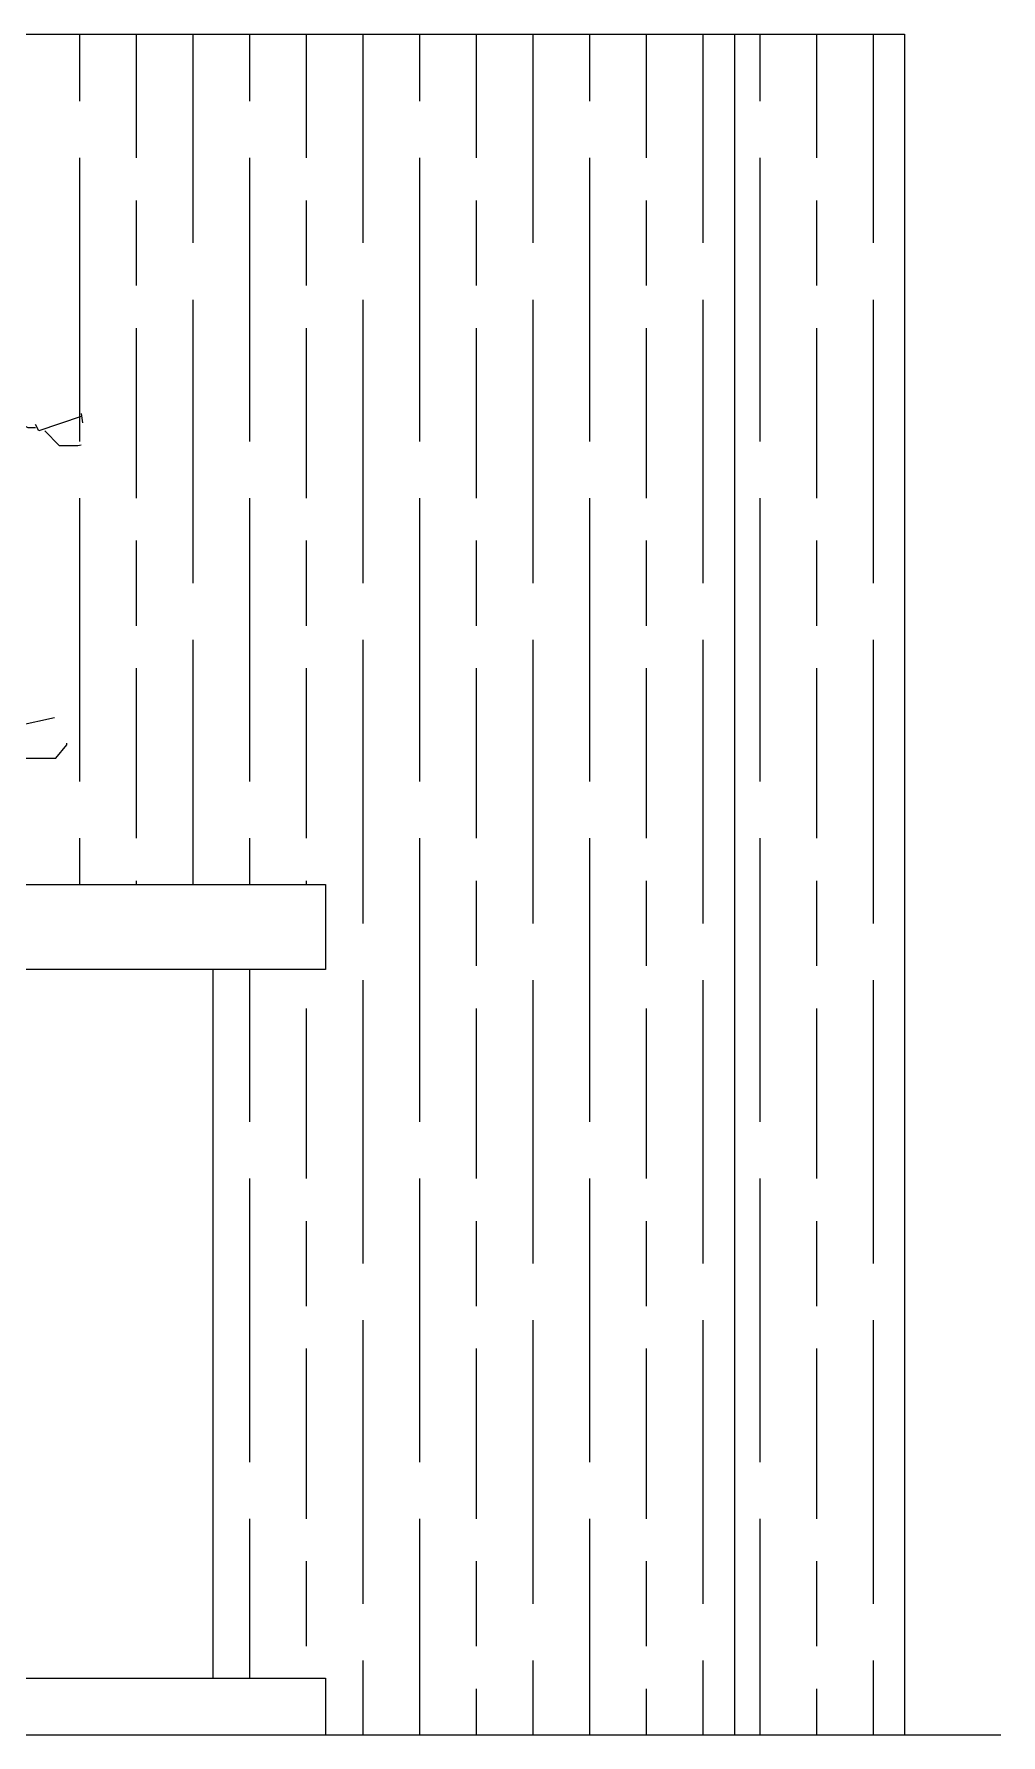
# Model space of a CAD drawing. Header units: centimetres. Extents: x -3096 to 17897, y -3131 to 15798.
# Drawn here: x 6108 to 6449, y 12362 to 12962 of the extents above; entities that cross this region are included whole.
import ezdxf

# ---------------------------------------------------------------- set-up
doc = ezdxf.new("R2010")
doc.units = ezdxf.units.CM

msp = doc.modelspace()

# ---------------------------------------------------------------- hatches: boundary and pattern name
at = {"transparency": 33554508}
h = msp.add_hatch(dxfattribs=at)
h.set_pattern_fill('GOST_WOOD', color=256, scale=10)
h.set_pattern_definition([(90, (-7435.9, 8498.48), (60, -4e-15), [100, -20]), (90, (-7415.9, 8478.48), (60, -4e-15), [60, -15, 30, -15]), (90, (-7395.9, 8448.48), (60, -4e-15), [100, -20])])
h.paths.add_polyline_path([(6210.88, 12662.23), (6210.88, 12632.23), (6171.12, 12632.23), (6171.12, 12382.23), (6210.88, 12382.23), (6210.88, 12362.23), (6415.13, 12362.23), (6415.13, 12962.23), (5649.16, 12962.23), (5649.16, 12662.23)])

# ---------------------------------------------------------------- linework, layer by layer
for p, q in [((5649.16, 12962.23), (6415.13, 12962.23)), ((6355.13, 12962.23), (6355.13, 12362.23)), ((6415.13, 12962.23), (6415.13, 12362.23)), ((6171.12, 12632.23), (6171.12, 12382.23)), ((6210.88, 12382.23), (6210.88, 12362.23)), ((4449.16, 12362.23), (6449.16, 12362.23))]:
    msp.add_line(p, q)
at = {"color": 84}
for points in [[(6124.59, 12828.38), (6125.15, 12825.06)], [(6099.13, 12826.72), (6105.77, 12823.4), (6108.54, 12823.4)], [(6124.59, 12827.27), (6109.64, 12822.29), (6108.54, 12824.5)], [(6111.86, 12822.29), (6116.84, 12817.03), (6123.49, 12817.03), (6124.59, 12817.3)], [(6115.18, 12720.97), (6102.45, 12718.2), (6090.27, 12720.41), (6077.53, 12711.28), (6066.46, 12711.28), (6056.49, 12715.43), (6059.81, 12718.2), (6083.62, 12727.06), (6088.61, 12729.83), (6099.13, 12729.83)], [(6100.23, 12712.66), (6093.59, 12709.34), (6105.22, 12706.85), (6115.74, 12706.85), (6119.61, 12711.55), (6119.61, 12712.11)]]:
    msp.add_lwpolyline(points, dxfattribs=at)
for points in [[(5649.16, 12662.23), (6210.88, 12662.23), (6210.88, 12632.23), (5649.16, 12632.23)], [(4869.16, 12362.23), (4779.66, 12362.23), (4779.66, 12382.23), (6210.88, 12382.23)]]:
    msp.add_lwpolyline(points)

doc.saveas('drawing.dxf')
